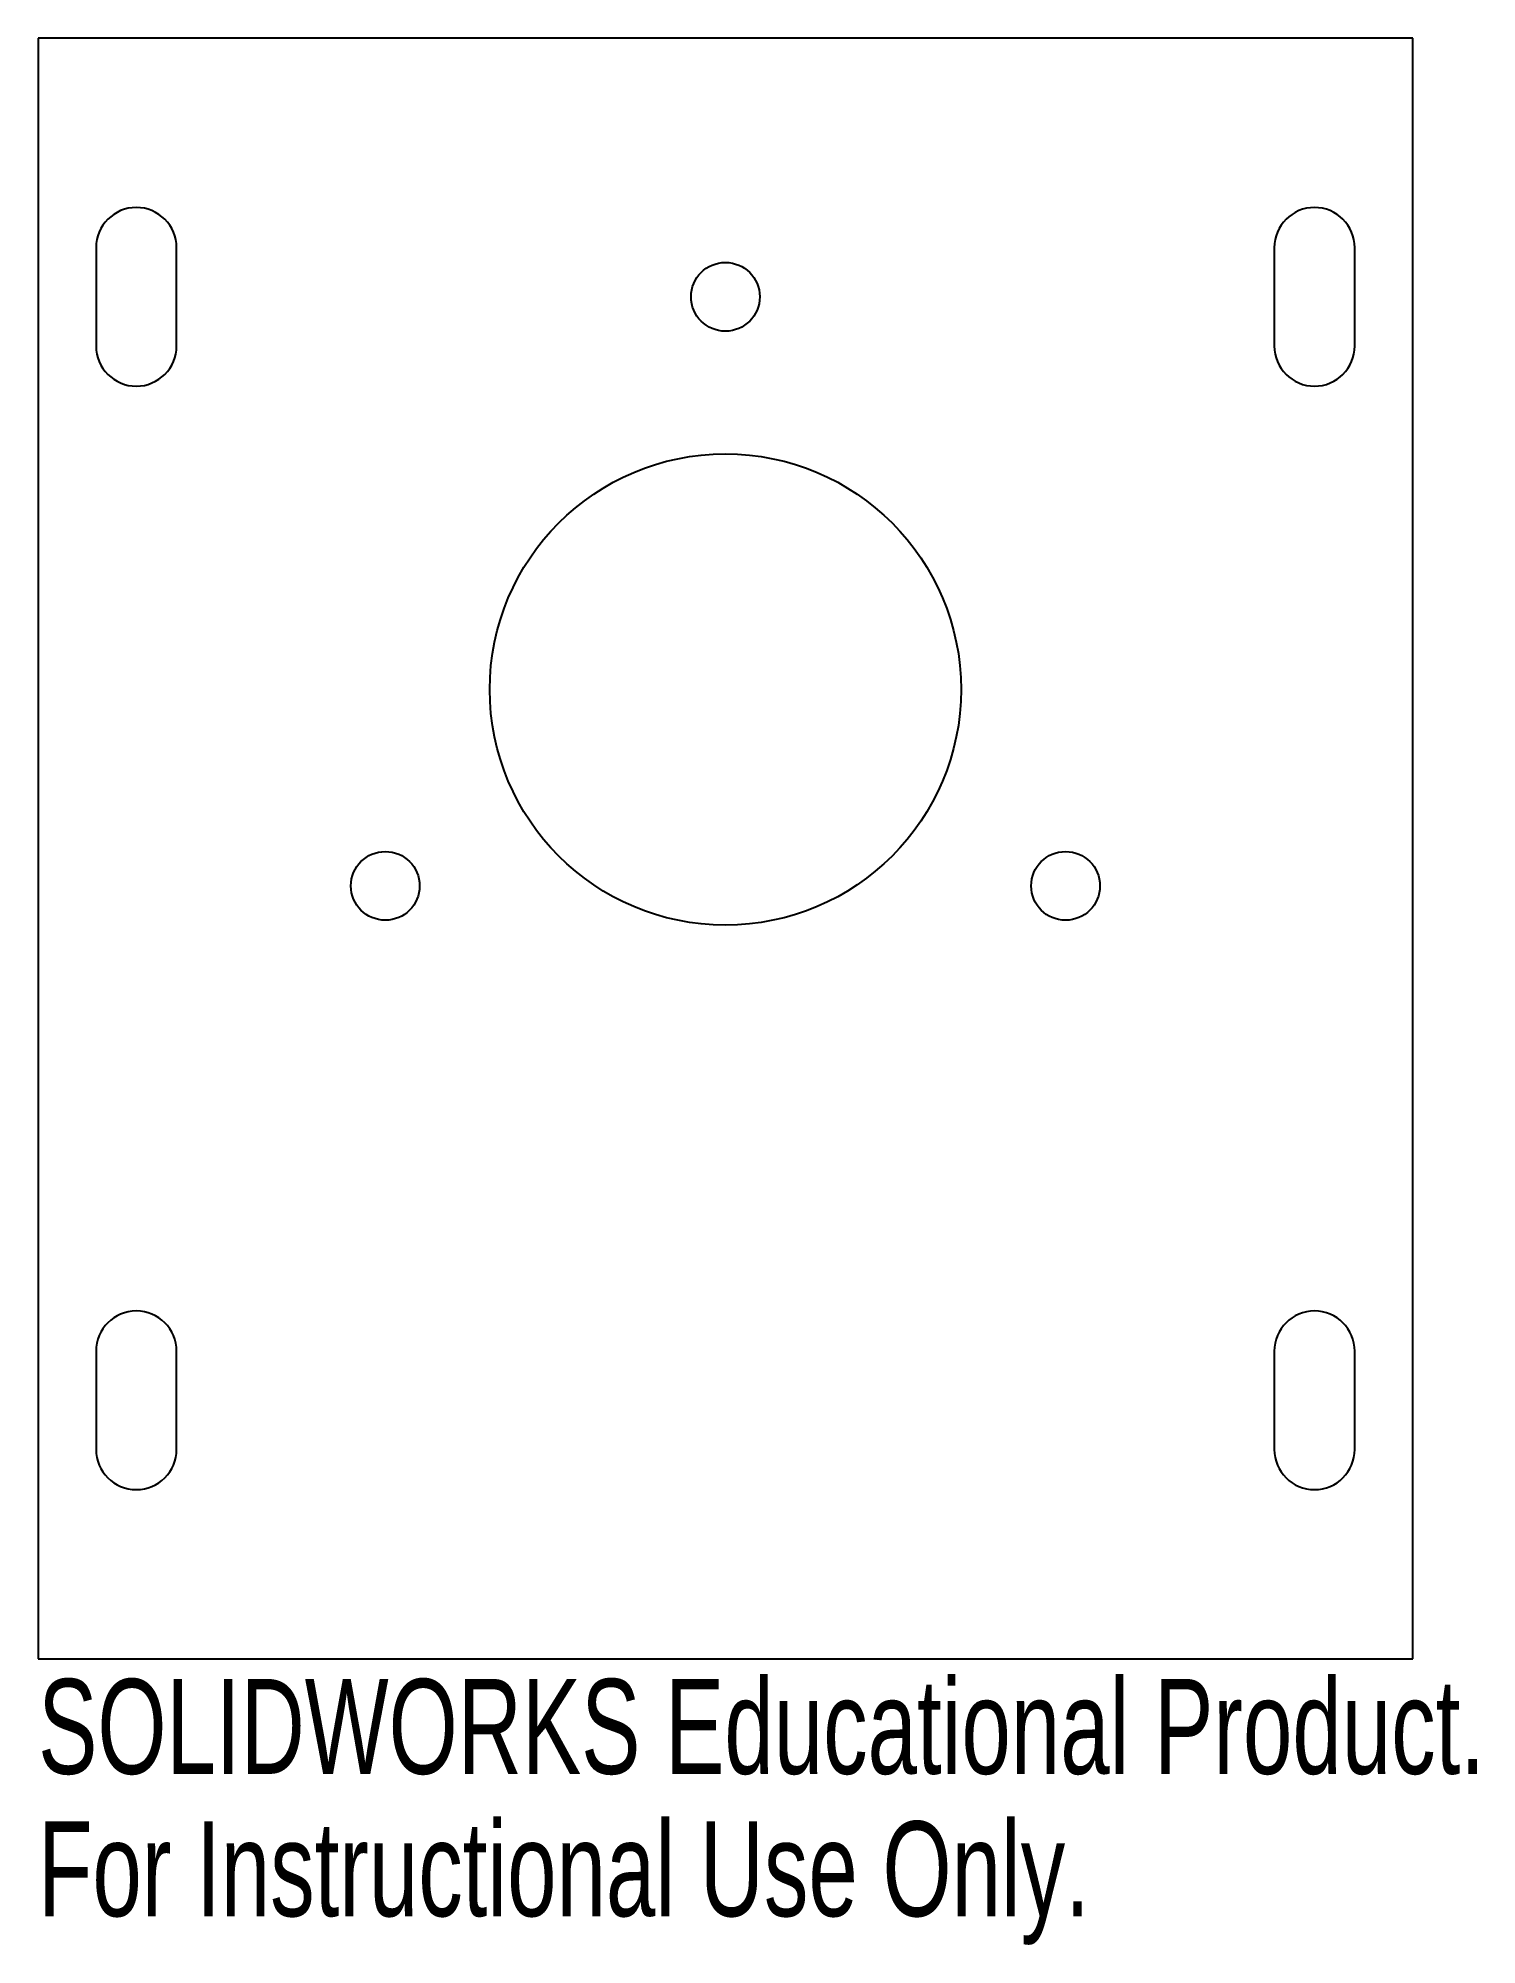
# Model space of a CAD drawing. Header units: millimetres. Extents: x -35 to 38.3, y -55.8 to 41.3.
import ezdxf

# ---------------------------------------------------------------- set-up
doc = ezdxf.new("R2010")
doc.units = ezdxf.units.MM
doc.styles.add('SLDTEXTSTYLE0', font='TXT', dxfattribs={"width": 0.7})

msp = doc.modelspace()

# ---------------------------------------------------------------- linework, layer by layer
at = {"color": 7, "linetype": 'Continuous', "lineweight": 25}
for p, q in [((-35, 41.275), (-35, -41.275)), ((35, 41.275), (-35, 41.275)), ((35, -41.275), (35, 41.275)), ((-32.05, 30.6), (-32.05, 25.6)), ((-27.95, 25.6), (-27.95, 30.6)), ((27.95, 30.6), (27.95, 25.6)), ((32.05, 25.6), (32.05, 30.6)), ((-32.05, -25.6), (-32.05, -30.6)), ((-27.95, -30.6), (-27.95, -25.6)), ((27.95, -25.6), (27.95, -30.6)), ((32.05, -30.6), (32.05, -25.6)), ((-35, -41.275), (35, -41.275))]:
    msp.add_line(p, q, dxfattribs=at)
for centre, radius in [((0, 28.1), 1.75), ((0, 8.1), 12), ((-17.321, -1.9), 1.75), ((17.321, -1.9), 1.75)]:
    msp.add_circle(centre, radius, dxfattribs=at)
for centre, start, end in [((-30, 30.6), 0, 180), ((30, 30.6), 0, 180), ((-30, 25.6), 180, 0), ((30, 25.6), 180, 0), ((-30, -25.6), 0, 180), ((30, -25.6), 0, 180), ((-30, -30.6), 180, 0), ((30, -30.6), 180, 0)]:
    msp.add_arc(centre, 2.05, start, end, dxfattribs=at)

# ---------------------------------------------------------------- texts
at = {"color": 7, "linetype": 'Continuous', "char_height": 4.83362, "attachment_point": 1, "style": 'SLDTEXTSTYLE0'}
for s, insert in [('SOLIDWORKS Educational Product.', (-35, -42.295)), ('For Instructional Use Only.', (-35, -49.545))]:
    msp.add_mtext(s, dxfattribs=dict(at, insert=insert))

doc.saveas('drawing.dxf')
